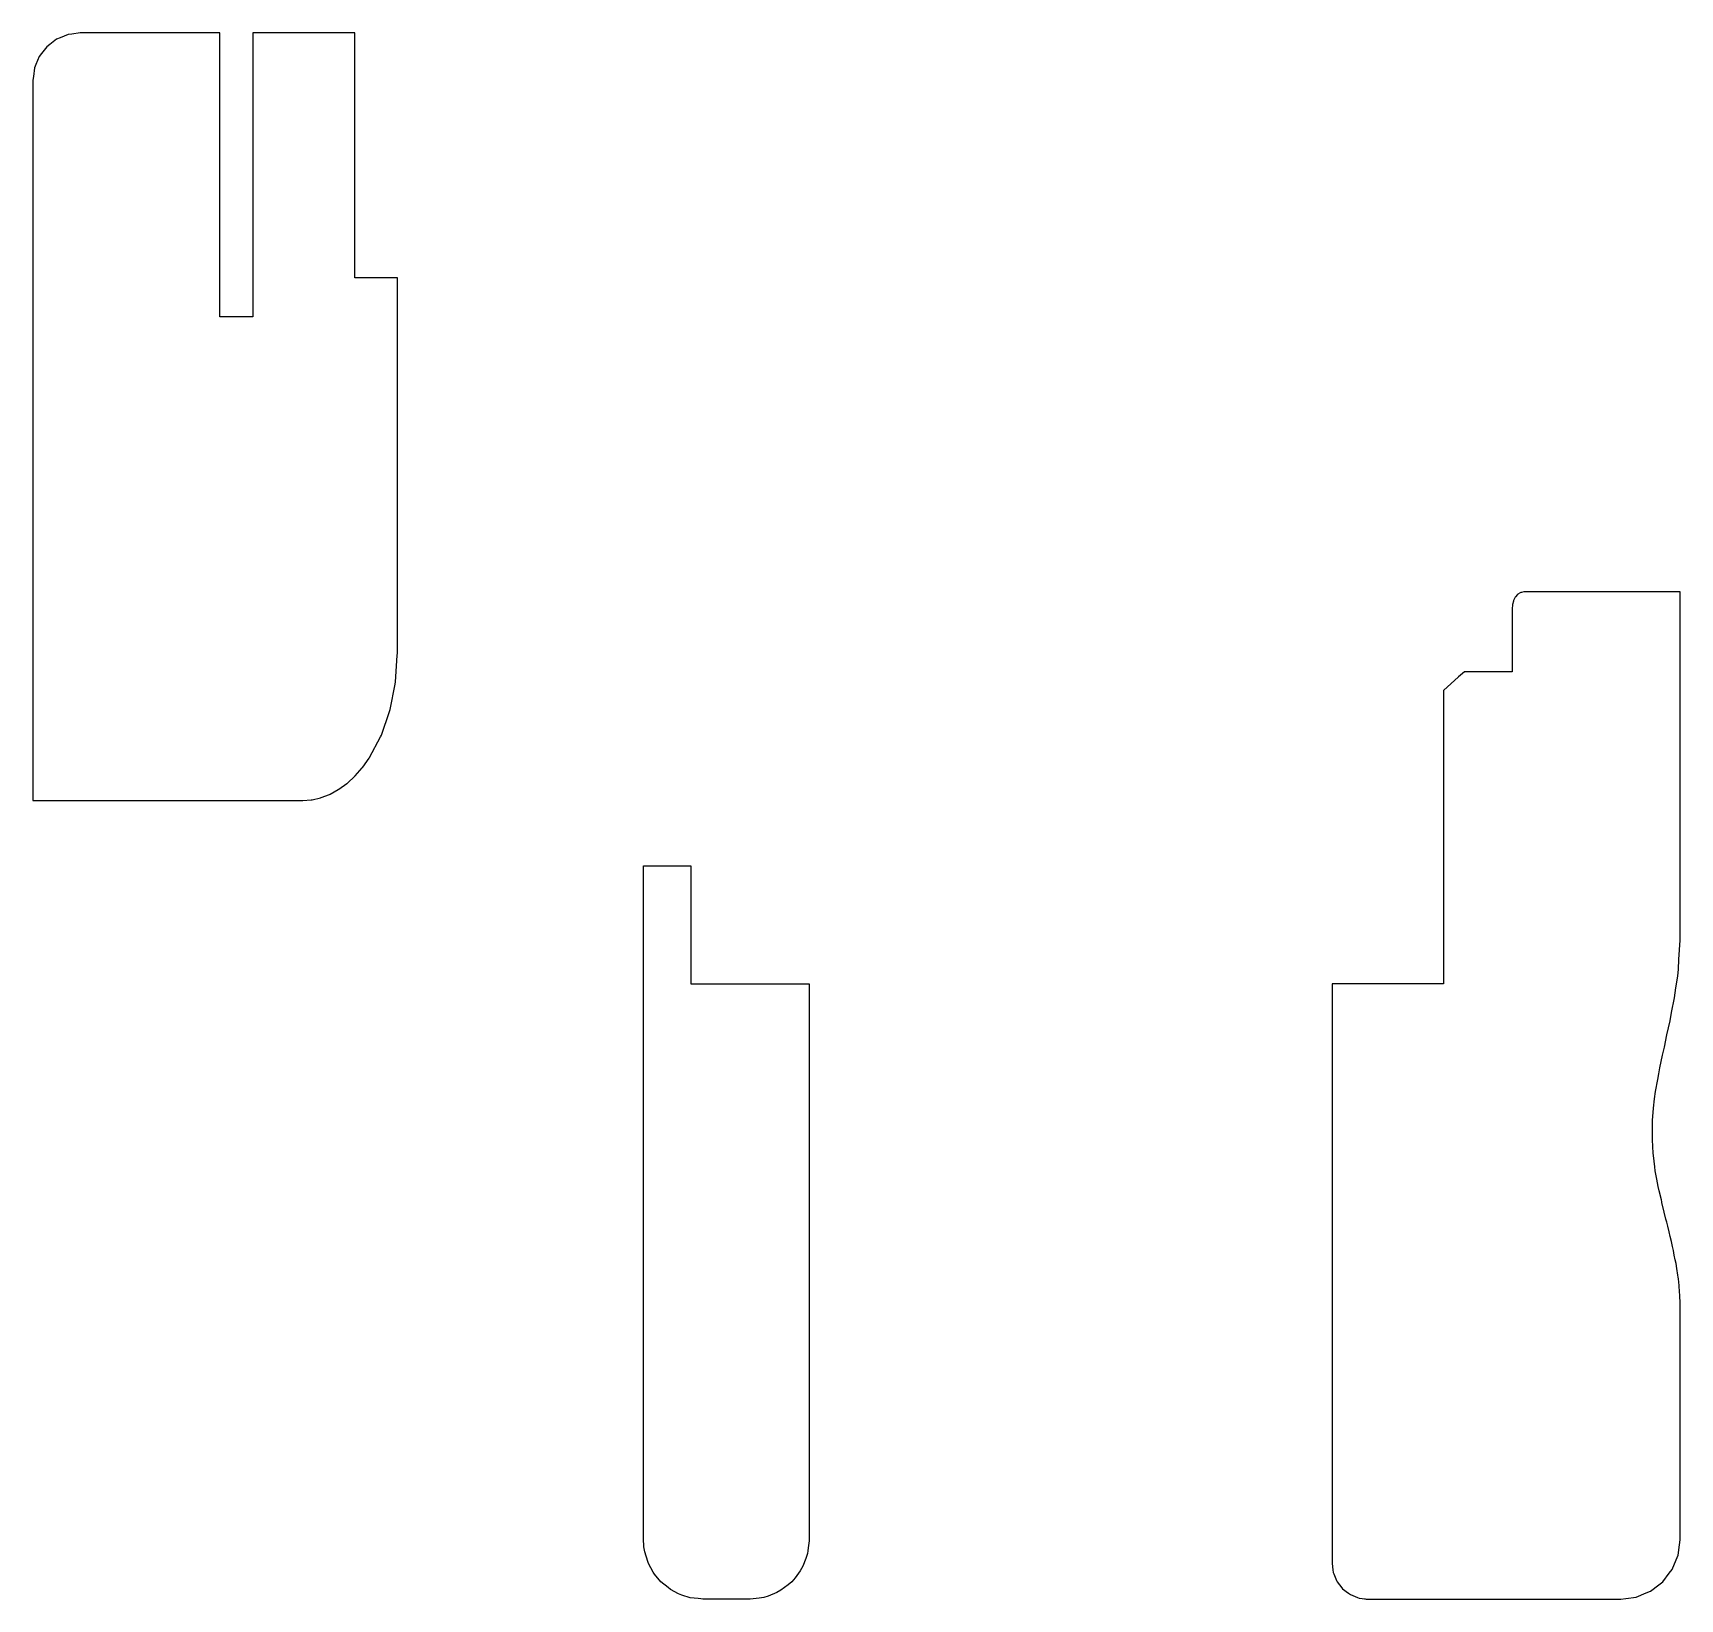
# Model space of a CAD drawing. Header units: metres. Extents: x 2.4 to 72, y -16 to 50.2.
import ezdxf

# ---------------------------------------------------------------- set-up
doc = ezdxf.new("R2010")
doc.units = ezdxf.units.M

msp = doc.modelspace()

# ---------------------------------------------------------------- linework, layer by layer
for p, q in [((3.882, 50.132), (3.547, 49.993)), ((4.04, 50.153), (3.882, 50.132)), ((4.4, 50.2), (4.04, 50.153)), ((8.934, 50.2), (4.4, 50.2)), ((9.402, 50.2), (8.934, 50.2)), ((10.034, 50.2), (9.402, 50.2)), ((10.303, 50.2), (10.034, 50.2)), ((10.303, 48.745), (10.303, 50.2)), ((11.804, 50.2), (11.697, 50.2)), ((11.697, 50.2), (11.697, 47.655)), ((12.026, 50.2), (11.804, 50.2)), ((12.359, 50.2), (12.026, 50.2)), ((12.692, 50.2), (12.359, 50.2)), ((16, 50.2), (12.692, 50.2)), ((16, 48.663), (16, 50.2)), ((2.986, 49.614), (2.765, 49.326)), ((3.112, 49.711), (2.986, 49.614)), ((3.4, 49.932), (3.112, 49.711)), ((3.547, 49.993), (3.4, 49.932)), ((2.529, 48.865), (2.468, 48.718)), ((2.668, 49.2), (2.529, 48.865)), ((2.765, 49.326), (2.668, 49.2)), ((10.303, 46.2), (10.303, 48.745)), ((2.421, 48.358), (2.4, 48.2)), ((2.4, 48.2), (2.4, 47.285)), ((2.468, 48.718), (2.421, 48.358)), ((16, 45.2), (16, 48.663)), ((11.697, 47.655), (11.697, 46.2)), ((2.4, 47.285), (2.4, 44.162)), ((10.303, 44.745), (10.303, 46.2)), ((11.697, 46.2), (11.697, 43.655)), ((10.303, 42.2), (10.303, 44.745)), ((16, 44.234), (16, 45.2)), ((2.4, 44.162), (2.4, 43.604)), ((16, 43.945), (16, 44.234)), ((16, 42.918), (16, 43.945)), ((16, 43.945), (16, 43.945)), ((2.4, 43.604), (2.4, 43.527)), ((2.4, 43.527), (2.4, 43.448)), ((2.4, 43.448), (2.4, 42.916)), ((11.697, 43.655), (11.697, 42.2)), ((2.4, 42.916), (2.4, 42.835)), ((2.4, 42.835), (2.4, 41.52)), ((16, 42.675), (16, 42.918)), ((16, 41.524), (16, 42.675)), ((10.303, 40.745), (10.303, 42.2)), ((11.697, 42.2), (11.697, 39.655)), ((2.4, 41.52), (2.4, 41.016)), ((16, 41.371), (16, 41.524)), ((16, 40.028), (16, 41.371)), ((2.4, 41.016), (2.4, 40.599)), ((2.4, 40.599), (2.4, 40.285)), ((10.303, 38.2), (10.303, 40.745)), ((2.4, 40.285), (2.4, 36.794)), ((16, 40.008), (16, 40.028)), ((16, 39.851), (16, 40.008)), ((17.596, 39.851), (16, 39.851)), ((17.8, 39.851), (17.596, 39.851)), ((17.8, 39.335), (17.8, 39.851)), ((11.697, 39.655), (11.697, 38.2)), ((17.8, 32.327), (17.8, 39.335)), ((10.35, 38.2), (10.303, 38.2)), ((10.366, 38.2), (10.35, 38.2)), ((10.47, 38.2), (10.366, 38.2)), ((10.505, 38.2), (10.47, 38.2)), ((10.625, 38.2), (10.505, 38.2)), ((10.676, 38.2), (10.625, 38.2)), ((10.806, 38.2), (10.676, 38.2)), ((10.867, 38.2), (10.806, 38.2)), ((11, 38.2), (10.867, 38.2)), ((11.065, 38.2), (11, 38.2)), ((11.194, 38.2), (11.065, 38.2)), ((11.255, 38.2), (11.194, 38.2)), ((11.375, 38.2), (11.255, 38.2)), ((11.426, 38.2), (11.375, 38.2)), ((11.53, 38.2), (11.426, 38.2)), ((11.566, 38.2), (11.53, 38.2)), ((11.65, 38.2), (11.566, 38.2)), ((11.665, 38.2), (11.65, 38.2)), ((11.697, 38.2), (11.665, 38.2)), ((2.4, 36.794), (2.4, 36.472)), ((2.4, 36.472), (2.4, 36.241)), ((2.4, 36.241), (2.4, 33.113)), ((2.4, 33.113), (2.4, 28.624)), ((17.8, 29.409), (17.8, 32.327)), ((17.8, 28.097), (17.8, 29.409)), ((2.4, 28.624), (2.4, 24.903)), ((17.8, 27.396), (17.8, 28.097)), ((17.8, 26.982), (17.8, 27.396)), ((17.8, 26.725), (17.8, 26.982)), ((17.8, 26.42), (17.8, 26.725)), ((65.134, 26.457), (65.046, 26.363)), ((65.15, 26.475), (65.134, 26.457)), ((65.246, 26.532), (65.15, 26.475)), ((65.271, 26.546), (65.246, 26.532)), ((65.299, 26.552), (65.271, 26.546)), ((65.4, 26.57), (65.299, 26.552)), ((67.196, 26.572), (65.4, 26.57)), ((72, 26.569), (67.196, 26.572)), ((72, 25.466), (72, 26.569)), ((17.8, 23.979), (17.8, 26.42)), ((64.903, 25.857), (64.9, 25.818)), ((64.9, 25.818), (64.9, 24.737)), ((64.917, 26.026), (64.903, 25.857)), ((64.921, 26.042), (64.917, 26.026)), ((64.957, 26.181), (64.921, 26.042)), ((64.966, 26.213), (64.957, 26.181)), ((64.967, 26.216), (64.966, 26.213)), ((65.039, 26.348), (64.967, 26.216)), ((65.046, 26.363), (65.039, 26.348)), ((72, 23.431), (72, 25.466)), ((2.4, 24.903), (2.4, 17.756)), ((64.9, 24.737), (64.9, 23.2)), ((17.723, 22.765), (17.794, 23.886)), ((17.794, 23.886), (17.8, 23.979)), ((62.644, 22.98), (62, 22.4)), ((62.888, 23.2), (62.644, 22.98)), ((63.744, 23.2), (62.888, 23.2)), ((64.21, 23.2), (63.744, 23.2)), ((64.9, 23.2), (64.21, 23.2)), ((72, 19.781), (72, 23.431)), ((17.496, 21.597), (17.706, 22.675)), ((17.706, 22.675), (17.723, 22.765)), ((62, 22.4), (62, 18.979)), ((17.467, 21.515), (17.496, 21.597)), ((17.126, 20.521), (17.467, 21.515)), ((16.628, 19.578), (17.088, 20.449)), ((17.088, 20.449), (17.126, 20.521)), ((16.338, 19.168), (16.606, 19.547)), ((16.606, 19.547), (16.628, 19.578)), ((72, 18.184), (72, 19.781)), ((15.997, 18.781), (16.022, 18.804)), ((16.022, 18.804), (16.313, 19.14)), ((16.313, 19.14), (16.338, 19.168)), ((62, 18.979), (62, 18.704)), ((14.961, 18.024), (15.303, 18.214)), ((15.303, 18.214), (15.331, 18.229)), ((15.331, 18.229), (15.658, 18.471)), ((15.658, 18.471), (15.686, 18.491)), ((15.686, 18.491), (15.997, 18.781)), ((62, 18.704), (62, 18.503)), ((62, 18.503), (62, 13.53)), ((72, 17.444), (72, 18.184)), ((2.4, 17.756), (12.929, 17.756)), ((12.929, 17.756), (13.8, 17.756)), ((13.8, 17.756), (14.162, 17.783)), ((14.162, 17.783), (14.192, 17.786)), ((14.192, 17.786), (14.551, 17.868)), ((14.551, 17.868), (14.58, 17.875)), ((14.58, 17.875), (14.932, 18.012)), ((14.932, 18.012), (14.961, 18.024)), ((72, 16.628), (72, 17.444)), ((72, 15.947), (72, 16.628)), ((72, 15.94), (72, 15.947)), ((72, 15.473), (72, 15.94)), ((72, 11.898), (72, 15.473)), ((72, 15.473), (72, 15.473)), ((28.2, 14.466), (28.2, 15)), ((28.2, 15), (28.276, 15)), ((28.276, 15), (30.2, 15)), ((30.2, 15), (30.2, 14.911)), ((30.2, 14.911), (30.2, 12.651)), ((28.2, 12.036), (28.2, 14.466)), ((62, 13.53), (62, 13.328)), ((62, 13.328), (62, 13.065)), ((30.2, 12.651), (30.2, 12.64)), ((30.2, 12.64), (30.2, 12.393)), ((62, 13.065), (62, 12.78)), ((62, 12.78), (62, 12.51)), ((28.2, 11.785), (28.2, 12.036)), ((30.2, 12.393), (30.2, 12.383)), ((30.2, 12.383), (30.2, 12.136)), ((30.2, 12.136), (30.2, 12.125)), ((30.2, 12.125), (30.2, 11.896)), ((30.2, 11.896), (30.2, 11.886)), ((30.2, 11.886), (30.2, 11.69)), ((62, 12.51), (62, 12.279)), ((62, 12.279), (62, 10)), ((71.947, 11.031), (71.999, 11.857)), ((71.999, 11.857), (72, 11.898)), ((72, 11.898), (72, 11.898)), ((28.2, 10.058), (28.2, 11.785)), ((30.2, 11.69), (30.2, 11.682)), ((30.2, 11.682), (30.2, 11.533)), ((30.2, 11.533), (30.2, 11.446)), ((30.2, 11.446), (30.2, 10)), ((71.904, 10.335), (71.93, 10.619)), ((71.93, 10.619), (71.947, 11.031)), ((28.2, 8.316), (28.2, 10.058)), ((30.2, 10), (30.98, 10)), ((30.98, 10), (35.2, 10)), ((35.2, 10), (35.2, 9.378)), ((60.685, 10), (57.3, 10)), ((57.3, 10), (57.3, 8.93)), ((62, 10), (60.685, 10)), ((71.769, 9.419), (71.827, 9.837)), ((71.827, 9.837), (71.904, 10.335)), ((35.2, 9.378), (35.2, 5.718)), ((71.643, 8.789), (71.769, 9.419)), ((57.3, 8.93), (57.3, 8.209)), ((71.444, 7.85), (71.582, 8.443)), ((71.582, 8.443), (71.643, 8.789)), ((28.2, 7.555), (28.2, 8.316)), ((57.3, 8.209), (57.3, 7.277)), ((71.343, 7.334), (71.444, 7.85)), ((28.2, 6.506), (28.2, 7.555)), ((57.3, 7.277), (57.3, 6.174)), ((71.149, 6.461), (71.257, 6.995)), ((71.257, 6.995), (71.343, 7.334)), ((28.2, 5.196), (28.2, 6.506)), ((71.097, 6.204), (71.149, 6.461)), ((35.2, 5.718), (35.2, 4.589)), ((57.3, 6.174), (57.3, 5.002)), ((70.964, 5.461), (71.062, 5.968)), ((71.062, 5.968), (71.097, 6.204)), ((28.2, 3.838), (28.2, 5.196)), ((57.3, 5.002), (57.3, 3.916)), ((70.873, 4.755), (70.923, 5.144)), ((70.923, 5.144), (70.964, 5.461)), ((35.2, 4.589), (35.2, 3.247)), ((70.829, 4.074), (70.839, 4.222)), ((70.839, 4.222), (70.873, 4.755)), ((28.2, 2.862), (28.2, 3.838)), ((57.3, 3.916), (57.3, 3.075)), ((70.829, 3.478), (70.829, 4.074)), ((28.2, -7.682), (28.2, 2.862)), ((35.2, 3.247), (35.2, 1.781)), ((57.3, 3.075), (57.3, -1.375)), ((70.829, 3.41), (70.829, 3.478)), ((70.866, 2.843), (70.829, 3.41)), ((70.871, 2.754), (70.866, 2.843)), ((70.931, 2.275), (70.871, 2.754)), ((70.952, 2.099), (70.931, 2.275)), ((71.017, 1.753), (70.952, 2.099)), ((35.2, 1.781), (35.2, 0.357)), ((71.074, 1.437), (71.017, 1.753)), ((71.117, 1.262), (71.074, 1.437)), ((71.209, 0.875), (71.117, 1.262)), ((71.225, 0.796), (71.209, 0.875)), ((71.232, 0.759), (71.225, 0.796)), ((71.329, 0.36), (71.232, 0.759)), ((35.2, 0.357), (35.2, -0.815)), ((71.401, 0.057), (71.329, 0.36)), ((71.437, -0.069), (71.401, 0.057)), ((71.484, -0.235), (71.437, -0.069)), ((71.539, -0.48), (71.484, -0.235)), ((71.583, -0.68), (71.539, -0.48)), ((71.635, -0.882), (71.583, -0.68)), ((35.2, -0.815), (35.2, -4.845)), ((57.3, -1.375), (57.3, -2.96)), ((71.687, -1.092), (71.635, -0.882)), ((71.722, -1.273), (71.687, -1.092)), ((71.758, -1.464), (71.722, -1.273)), ((71.799, -1.656), (71.758, -1.464)), ((71.833, -1.816), (71.799, -1.656)), ((71.865, -2.028), (71.833, -1.816)), ((71.906, -2.309), (71.865, -2.028)), ((71.92, -2.398), (71.906, -2.309)), ((71.93, -2.458), (71.92, -2.398)), ((71.957, -2.747), (71.93, -2.458)), ((71.983, -3.025), (71.957, -2.747)), ((57.3, -2.96), (57.3, -4.628)), ((71.987, -3.136), (71.983, -3.025)), ((72, -3.521), (71.987, -3.136)), ((72, -4.941), (72, -3.521)), ((35.2, -4.845), (35.2, -6.003)), ((57.3, -4.628), (57.3, -6.185)), ((72, -6.373), (72, -4.941)), ((35.2, -6.003), (35.2, -7.324)), ((57.3, -6.185), (57.3, -7.521)), ((72, -7.925), (72, -6.373)), ((35.2, -7.324), (35.2, -8.623)), ((35.2, -7.324), (35.2, -7.324)), ((57.3, -7.521), (57.3, -8.603)), ((28.2, -8.626), (28.2, -7.682)), ((72, -9.042), (72, -7.925)), ((28.2, -9.801), (28.2, -8.626)), ((35.2, -8.623), (35.2, -9.768)), ((57.3, -8.603), (57.3, -9.442)), ((72, -9.689), (72, -9.042)), ((57.3, -9.442), (57.3, -10.071)), ((72, -10.252), (72, -9.689)), ((28.2, -10.869), (28.2, -9.801)), ((35.2, -9.768), (35.2, -10.698)), ((57.3, -10.071), (57.3, -10.527)), ((72, -10.684), (72, -10.252)), ((28.2, -11.687), (28.2, -10.869)), ((35.2, -10.698), (35.2, -11.408)), ((57.3, -10.527), (57.3, -10.739)), ((57.3, -10.739), (57.3, -11.069)), ((57.3, -11.069), (57.3, -11.264)), ((72, -11.005), (72, -10.684)), ((72, -11.345), (72, -11.005)), ((28.2, -12.261), (28.2, -11.687)), ((35.2, -11.408), (35.2, -11.922)), ((57.3, -11.264), (57.3, -14.177)), ((72, -11.407), (72, -11.345)), ((72, -13.5), (72, -11.407)), ((28.2, -12.645), (28.2, -12.261)), ((35.2, -11.922), (35.2, -12.275)), ((35.2, -12.275), (35.2, -12.5)), ((35.2, -12.5), (35.2, -12.627)), ((28.2, -12.895), (28.2, -12.645)), ((28.2, -13.054), (28.2, -12.895)), ((28.2, -13.15), (28.2, -13.054)), ((28.2, -13.204), (28.2, -13.15)), ((28.2, -13.5), (28.2, -13.204)), ((35.2, -12.627), (35.2, -13.5)), ((28.211, -13.732), (28.2, -13.5)), ((28.212, -13.745), (28.211, -13.732)), ((28.22, -13.788), (28.212, -13.745)), ((28.252, -14.005), (28.22, -13.788)), ((35.156, -13.837), (35.15, -13.955)), ((35.181, -13.644), (35.156, -13.837)), ((35.198, -13.538), (35.181, -13.644)), ((35.2, -13.5), (35.198, -13.538)), ((71.915, -14.147), (71.973, -13.702)), ((71.973, -13.702), (72, -13.5)), ((28.377, -14.419), (28.252, -14.005)), ((28.408, -14.493), (28.377, -14.419)), ((28.609, -14.869), (28.408, -14.493)), ((34.933, -14.613), (34.826, -14.813)), ((35.066, -14.292), (34.933, -14.613)), ((35.133, -14.071), (35.066, -14.292)), ((35.15, -13.955), (35.133, -14.071)), ((57.3, -14.177), (57.3, -14.228)), ((57.3, -14.228), (57.3, -14.5)), ((57.3, -14.5), (57.33, -14.769)), ((71.665, -14.75), (71.837, -14.335)), ((71.837, -14.335), (71.915, -14.147)), ((28.666, -14.943), (28.609, -14.869)), ((28.932, -15.268), (28.666, -14.943)), ((29.236, -15.517), (28.932, -15.268)), ((34.468, -15.268), (34.31, -15.397)), ((34.609, -15.096), (34.468, -15.268)), ((34.826, -14.813), (34.609, -15.096)), ((57.33, -14.769), (57.348, -14.874)), ((57.348, -14.874), (57.369, -14.937)), ((57.369, -14.937), (57.487, -15.222)), ((57.487, -15.222), (57.517, -15.274)), ((57.517, -15.274), (57.707, -15.522)), ((71.106, -15.392), (71.268, -15.268)), ((71.268, -15.268), (71.541, -14.912)), ((71.541, -14.912), (71.665, -14.75)), ((29.339, -15.596), (29.236, -15.517)), ((29.676, -15.776), (29.339, -15.596)), ((29.815, -15.834), (29.676, -15.776)), ((30.171, -15.942), (29.815, -15.834)), ((30.511, -15.975), (30.171, -15.942)), ((30.627, -15.993), (30.511, -15.975)), ((30.7, -16), (30.627, -15.993)), ((32.227, -16), (30.7, -16)), ((32.7, -16), (32.227, -16)), ((33.09, -15.962), (32.7, -16)), ((33.287, -15.929), (33.09, -15.962)), ((33.47, -15.873), (33.287, -15.929)), ((33.834, -15.722), (33.47, -15.873)), ((34.008, -15.629), (33.834, -15.722)), ((34.31, -15.397), (34.008, -15.629)), ((57.707, -15.522), (57.741, -15.562)), ((57.741, -15.562), (57.991, -15.754)), ((57.991, -15.754), (58.069, -15.809)), ((58.069, -15.809), (58.367, -15.932)), ((58.367, -15.932), (58.445, -15.955)), ((58.445, -15.955), (58.456, -15.956)), ((58.456, -15.956), (58.567, -15.976)), ((58.567, -15.976), (58.664, -15.994)), ((58.664, -15.994), (58.677, -15.995)), ((58.677, -15.995), (58.69, -15.996)), ((58.69, -15.996), (58.738, -15.999)), ((58.738, -15.999), (58.751, -15.999)), ((58.751, -15.999), (58.8, -16)), ((58.8, -16), (67.956, -16)), ((67.956, -16), (69.5, -16)), ((69.5, -16), (69.702, -15.973)), ((69.702, -15.973), (70.147, -15.915)), ((70.147, -15.915), (70.562, -15.743)), ((70.562, -15.743), (70.75, -15.665)), ((70.75, -15.665), (71.106, -15.392))]:
    msp.add_line(p, q)

doc.saveas('drawing.dxf')
